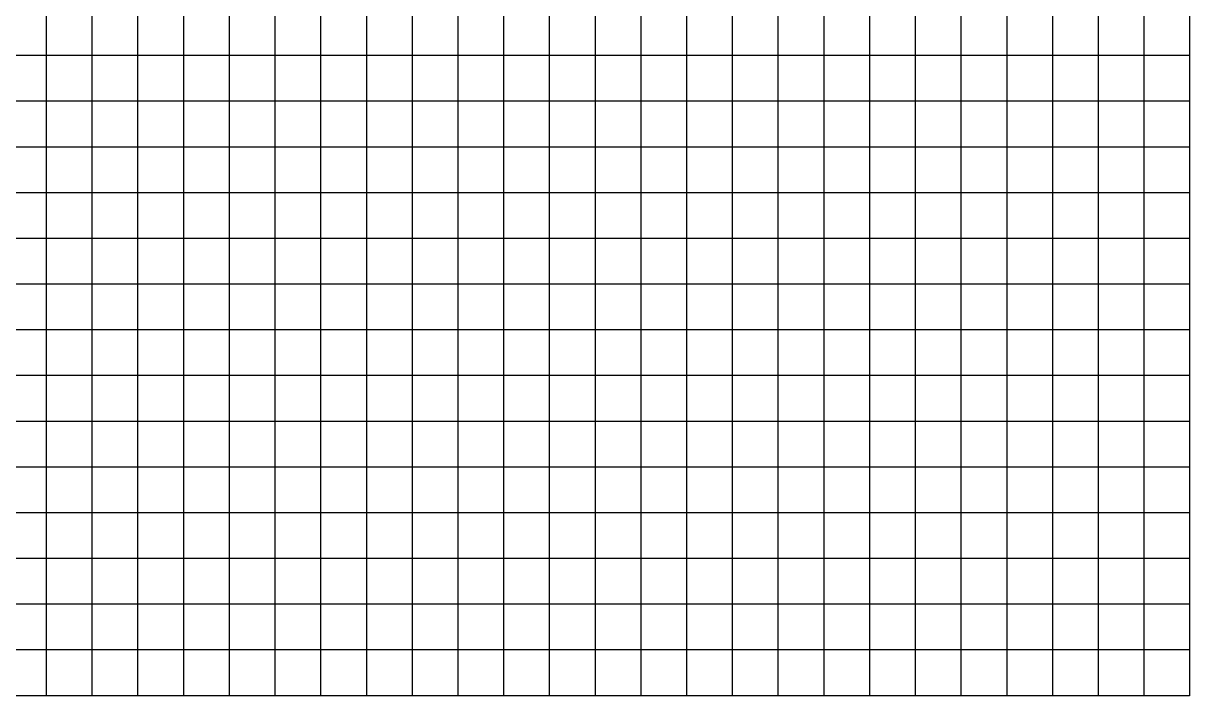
# Model space of a CAD drawing. Header units: millimetres. Extents: x 935 to 1185, y 918 to 1218.
# Drawn here: x 1057.6 to 1185.1, y 917.9 to 991.4 of the extents above; entities that cross this region are included whole.
import ezdxf

# ---------------------------------------------------------------- set-up
doc = ezdxf.new("R2010")
doc.units = ezdxf.units.MM
doc.layers.add('grid_5mm_NE', color=10, linetype='Continuous')

msp = doc.modelspace()

# ---------------------------------------------------------------- linework, layer by layer
at = {"layer": 'grid_5mm_NE', "color": 7}
for points in [[(1060.11, 992.91), (1060.11, 990.41), (1060.11, 987.91), (1060.11, 985.41), (1060.11, 982.91), (1060.11, 980.41), (1060.11, 977.91), (1060.11, 975.41), (1060.11, 972.91), (1060.11, 970.41), (1060.11, 967.91), (1060.11, 965.41), (1060.11, 962.91), (1060.11, 960.41), (1060.11, 957.91), (1060.11, 955.41), (1060.11, 952.91), (1060.11, 950.41), (1060.11, 947.91), (1060.11, 945.41), (1060.11, 942.91), (1060.11, 940.41), (1060.11, 937.91), (1060.11, 935.41), (1060.11, 932.91), (1060.11, 930.41), (1060.11, 927.91), (1060.11, 925.41), (1060.11, 922.91), (1060.11, 920.41), (1060.11, 917.91)], [(1065.11, 992.91), (1065.11, 990.41), (1065.11, 987.91), (1065.11, 985.41), (1065.11, 982.91), (1065.11, 980.41), (1065.11, 977.91), (1065.11, 975.41), (1065.11, 972.91), (1065.11, 970.41), (1065.11, 967.91), (1065.11, 965.41), (1065.11, 962.91), (1065.11, 960.41), (1065.11, 957.91), (1065.11, 955.41), (1065.11, 952.91), (1065.11, 950.41), (1065.11, 947.91), (1065.11, 945.41), (1065.11, 942.91), (1065.11, 940.41), (1065.11, 937.91), (1065.11, 935.41), (1065.11, 932.91), (1065.11, 930.41), (1065.11, 927.91), (1065.11, 925.41), (1065.11, 922.91), (1065.11, 920.41), (1065.11, 917.91)], [(1070.11, 992.91), (1070.11, 990.41), (1070.11, 987.91), (1070.11, 985.41), (1070.11, 982.91), (1070.11, 980.41), (1070.11, 977.91), (1070.11, 975.41), (1070.11, 972.91), (1070.11, 970.41), (1070.11, 967.91), (1070.11, 965.41), (1070.11, 962.91), (1070.11, 960.41), (1070.11, 957.91), (1070.11, 955.41), (1070.11, 952.91), (1070.11, 950.41), (1070.11, 947.91), (1070.11, 945.41), (1070.11, 942.91), (1070.11, 940.41), (1070.11, 937.91), (1070.11, 935.41), (1070.11, 932.91), (1070.11, 930.41), (1070.11, 927.91), (1070.11, 925.41), (1070.11, 922.91), (1070.11, 920.41), (1070.11, 917.91)], [(1075.11, 992.91), (1075.11, 990.41), (1075.11, 987.91), (1075.11, 985.41), (1075.11, 982.91), (1075.11, 980.41), (1075.11, 977.91), (1075.11, 975.41), (1075.11, 972.91), (1075.11, 970.41), (1075.11, 967.91), (1075.11, 965.41), (1075.11, 962.91), (1075.11, 960.41), (1075.11, 957.91), (1075.11, 955.41), (1075.11, 952.91), (1075.11, 950.41), (1075.11, 947.91), (1075.11, 945.41), (1075.11, 942.91), (1075.11, 940.41), (1075.11, 937.91), (1075.11, 935.41), (1075.11, 932.91), (1075.11, 930.41), (1075.11, 927.91), (1075.11, 925.41), (1075.11, 922.91), (1075.11, 920.41), (1075.11, 917.91)], [(1080.11, 992.91), (1080.11, 990.41), (1080.11, 987.91), (1080.11, 985.41), (1080.11, 982.91), (1080.11, 980.41), (1080.11, 977.91), (1080.11, 975.41), (1080.11, 972.91), (1080.11, 970.41), (1080.11, 967.91), (1080.11, 965.41), (1080.11, 962.91), (1080.11, 960.41), (1080.11, 957.91), (1080.11, 955.41), (1080.11, 952.91), (1080.11, 950.41), (1080.11, 947.91), (1080.11, 945.41), (1080.11, 942.91), (1080.11, 940.41), (1080.11, 937.91), (1080.11, 935.41), (1080.11, 932.91), (1080.11, 930.41), (1080.11, 927.91), (1080.11, 925.41), (1080.11, 922.91), (1080.11, 920.41), (1080.11, 917.91)], [(1085.11, 992.91), (1085.11, 990.41), (1085.11, 987.91), (1085.11, 985.41), (1085.11, 982.91), (1085.11, 980.41), (1085.11, 977.91), (1085.11, 975.41), (1085.11, 972.91), (1085.11, 970.41), (1085.11, 967.91), (1085.11, 965.41), (1085.11, 962.91), (1085.11, 960.41), (1085.11, 957.91), (1085.11, 955.41), (1085.11, 952.91), (1085.11, 950.41), (1085.11, 947.91), (1085.11, 945.41), (1085.11, 942.91), (1085.11, 940.41), (1085.11, 937.91), (1085.11, 935.41), (1085.11, 932.91), (1085.11, 930.41), (1085.11, 927.91), (1085.11, 925.41), (1085.11, 922.91), (1085.11, 920.41), (1085.11, 917.91)], [(1090.11, 992.91), (1090.11, 990.41), (1090.11, 987.91), (1090.11, 985.41), (1090.11, 982.91), (1090.11, 980.41), (1090.11, 977.91), (1090.11, 975.41), (1090.11, 972.91), (1090.11, 970.41), (1090.11, 967.91), (1090.11, 965.41), (1090.11, 962.91), (1090.11, 960.41), (1090.11, 957.91), (1090.11, 955.41), (1090.11, 952.91), (1090.11, 950.41), (1090.11, 947.91), (1090.11, 945.41), (1090.11, 942.91), (1090.11, 940.41), (1090.11, 937.91), (1090.11, 935.41), (1090.11, 932.91), (1090.11, 930.41), (1090.11, 927.91), (1090.11, 925.41), (1090.11, 922.91), (1090.11, 920.41), (1090.11, 917.91)], [(1095.11, 992.91), (1095.11, 990.41), (1095.11, 987.91), (1095.11, 985.41), (1095.11, 982.91), (1095.11, 980.41), (1095.11, 977.91), (1095.11, 975.41), (1095.11, 972.91), (1095.11, 970.41), (1095.11, 967.91), (1095.11, 965.41), (1095.11, 962.91), (1095.11, 960.41), (1095.11, 957.91), (1095.11, 955.41), (1095.11, 952.91), (1095.11, 950.41), (1095.11, 947.91), (1095.11, 945.41), (1095.11, 942.91), (1095.11, 940.41), (1095.11, 937.91), (1095.11, 935.41), (1095.11, 932.91), (1095.11, 930.41), (1095.11, 927.91), (1095.11, 925.41), (1095.11, 922.91), (1095.11, 920.41), (1095.11, 917.91)], [(1100.11, 992.91), (1100.11, 990.41), (1100.11, 987.91), (1100.11, 985.41), (1100.11, 982.91), (1100.11, 980.41), (1100.11, 977.91), (1100.11, 975.41), (1100.11, 972.91), (1100.11, 970.41), (1100.11, 967.91), (1100.11, 965.41), (1100.11, 962.91), (1100.11, 960.41), (1100.11, 957.91), (1100.11, 955.41), (1100.11, 952.91), (1100.11, 950.41), (1100.11, 947.91), (1100.11, 945.41), (1100.11, 942.91), (1100.11, 940.41), (1100.11, 937.91), (1100.11, 935.41), (1100.11, 932.91), (1100.11, 930.41), (1100.11, 927.91), (1100.11, 925.41), (1100.11, 922.91), (1100.11, 920.41), (1100.11, 917.91)], [(1105.11, 992.91), (1105.11, 990.41), (1105.11, 987.91), (1105.11, 985.41), (1105.11, 982.91), (1105.11, 980.41), (1105.11, 977.91), (1105.11, 975.41), (1105.11, 972.91), (1105.11, 970.41), (1105.11, 967.91), (1105.11, 965.41), (1105.11, 962.91), (1105.11, 960.41), (1105.11, 957.91), (1105.11, 955.41), (1105.11, 952.91), (1105.11, 950.41), (1105.11, 947.91), (1105.11, 945.41), (1105.11, 942.91), (1105.11, 940.41), (1105.11, 937.91), (1105.11, 935.41), (1105.11, 932.91), (1105.11, 930.41), (1105.11, 927.91), (1105.11, 925.41), (1105.11, 922.91), (1105.11, 920.41), (1105.11, 917.91)], [(1110.11, 992.91), (1110.11, 990.41), (1110.11, 987.91), (1110.11, 985.41), (1110.11, 982.91), (1110.11, 980.41), (1110.11, 977.91), (1110.11, 975.41), (1110.11, 972.91), (1110.11, 970.41), (1110.11, 967.91), (1110.11, 965.41), (1110.11, 962.91), (1110.11, 960.41), (1110.11, 957.91), (1110.11, 955.41), (1110.11, 952.91), (1110.11, 950.41), (1110.11, 947.91), (1110.11, 945.41), (1110.11, 942.91), (1110.11, 940.41), (1110.11, 937.91), (1110.11, 935.41), (1110.11, 932.91), (1110.11, 930.41), (1110.11, 927.91), (1110.11, 925.41), (1110.11, 922.91), (1110.11, 920.41), (1110.11, 917.91)], [(1115.11, 992.91), (1115.11, 990.41), (1115.11, 987.91), (1115.11, 985.41), (1115.11, 982.91), (1115.11, 980.41), (1115.11, 977.91), (1115.11, 975.41), (1115.11, 972.91), (1115.11, 970.41), (1115.11, 967.91), (1115.11, 965.41), (1115.11, 962.91), (1115.11, 960.41), (1115.11, 957.91), (1115.11, 955.41), (1115.11, 952.91), (1115.11, 950.41), (1115.11, 947.91), (1115.11, 945.41), (1115.11, 942.91), (1115.11, 940.41), (1115.11, 937.91), (1115.11, 935.41), (1115.11, 932.91), (1115.11, 930.41), (1115.11, 927.91), (1115.11, 925.41), (1115.11, 922.91), (1115.11, 920.41), (1115.11, 917.91)], [(1120.11, 992.91), (1120.11, 990.41), (1120.11, 987.91), (1120.11, 985.41), (1120.11, 982.91), (1120.11, 980.41), (1120.11, 977.91), (1120.11, 975.41), (1120.11, 972.91), (1120.11, 970.41), (1120.11, 967.91), (1120.11, 965.41), (1120.11, 962.91), (1120.11, 960.41), (1120.11, 957.91), (1120.11, 955.41), (1120.11, 952.91), (1120.11, 950.41), (1120.11, 947.91), (1120.11, 945.41), (1120.11, 942.91), (1120.11, 940.41), (1120.11, 937.91), (1120.11, 935.41), (1120.11, 932.91), (1120.11, 930.41), (1120.11, 927.91), (1120.11, 925.41), (1120.11, 922.91), (1120.11, 920.41), (1120.11, 917.91)], [(1125.11, 992.91), (1125.11, 990.41), (1125.11, 987.91), (1125.11, 985.41), (1125.11, 982.91), (1125.11, 980.41), (1125.11, 977.91), (1125.11, 975.41), (1125.11, 972.91), (1125.11, 970.41), (1125.11, 967.91), (1125.11, 965.41), (1125.11, 962.91), (1125.11, 960.41), (1125.11, 957.91), (1125.11, 955.41), (1125.11, 952.91), (1125.11, 950.41), (1125.11, 947.91), (1125.11, 945.41), (1125.11, 942.91), (1125.11, 940.41), (1125.11, 937.91), (1125.11, 935.41), (1125.11, 932.91), (1125.11, 930.41), (1125.11, 927.91), (1125.11, 925.41), (1125.11, 922.91), (1125.11, 920.41), (1125.11, 917.91)], [(1130.11, 992.91), (1130.11, 990.41), (1130.11, 987.91), (1130.11, 985.41), (1130.11, 982.91), (1130.11, 980.41), (1130.11, 977.91), (1130.11, 975.41), (1130.11, 972.91), (1130.11, 970.41), (1130.11, 967.91), (1130.11, 965.41), (1130.11, 962.91), (1130.11, 960.41), (1130.11, 957.91), (1130.11, 955.41), (1130.11, 952.91), (1130.11, 950.41), (1130.11, 947.91), (1130.11, 945.41), (1130.11, 942.91), (1130.11, 940.41), (1130.11, 937.91), (1130.11, 935.41), (1130.11, 932.91), (1130.11, 930.41), (1130.11, 927.91), (1130.11, 925.41), (1130.11, 922.91), (1130.11, 920.41), (1130.11, 917.91)], [(1135.11, 992.91), (1135.11, 990.41), (1135.11, 987.91), (1135.11, 985.41), (1135.11, 982.91), (1135.11, 980.41), (1135.11, 977.91), (1135.11, 975.41), (1135.11, 972.91), (1135.11, 970.41), (1135.11, 967.91), (1135.11, 965.41), (1135.11, 962.91), (1135.11, 960.41), (1135.11, 957.91), (1135.11, 955.41), (1135.11, 952.91), (1135.11, 950.41), (1135.11, 947.91), (1135.11, 945.41), (1135.11, 942.91), (1135.11, 940.41), (1135.11, 937.91), (1135.11, 935.41), (1135.11, 932.91), (1135.11, 930.41), (1135.11, 927.91), (1135.11, 925.41), (1135.11, 922.91), (1135.11, 920.41), (1135.11, 917.91)], [(1140.11, 992.91), (1140.11, 990.41), (1140.11, 987.91), (1140.11, 985.41), (1140.11, 982.91), (1140.11, 980.41), (1140.11, 977.91), (1140.11, 975.41), (1140.11, 972.91), (1140.11, 970.41), (1140.11, 967.91), (1140.11, 965.41), (1140.11, 962.91), (1140.11, 960.41), (1140.11, 957.91), (1140.11, 955.41), (1140.11, 952.91), (1140.11, 950.41), (1140.11, 947.91), (1140.11, 945.41), (1140.11, 942.91), (1140.11, 940.41), (1140.11, 937.91), (1140.11, 935.41), (1140.11, 932.91), (1140.11, 930.41), (1140.11, 927.91), (1140.11, 925.41), (1140.11, 922.91), (1140.11, 920.41), (1140.11, 917.91)], [(1145.11, 992.91), (1145.11, 990.41), (1145.11, 987.91), (1145.11, 985.41), (1145.11, 982.91), (1145.11, 980.41), (1145.11, 977.91), (1145.11, 975.41), (1145.11, 972.91), (1145.11, 970.41), (1145.11, 967.91), (1145.11, 965.41), (1145.11, 962.91), (1145.11, 960.41), (1145.11, 957.91), (1145.11, 955.41), (1145.11, 952.91), (1145.11, 950.41), (1145.11, 947.91), (1145.11, 945.41), (1145.11, 942.91), (1145.11, 940.41), (1145.11, 937.91), (1145.11, 935.41), (1145.11, 932.91), (1145.11, 930.41), (1145.11, 927.91), (1145.11, 925.41), (1145.11, 922.91), (1145.11, 920.41), (1145.11, 917.91)], [(1150.11, 992.91), (1150.11, 990.41), (1150.11, 987.91), (1150.11, 985.41), (1150.11, 982.91), (1150.11, 980.41), (1150.11, 977.91), (1150.11, 975.41), (1150.11, 972.91), (1150.11, 970.41), (1150.11, 967.91), (1150.11, 965.41), (1150.11, 962.91), (1150.11, 960.41), (1150.11, 957.91), (1150.11, 955.41), (1150.11, 952.91), (1150.11, 950.41), (1150.11, 947.91), (1150.11, 945.41), (1150.11, 942.91), (1150.11, 940.41), (1150.11, 937.91), (1150.11, 935.41), (1150.11, 932.91), (1150.11, 930.41), (1150.11, 927.91), (1150.11, 925.41), (1150.11, 922.91), (1150.11, 920.41), (1150.11, 917.91)], [(1155.11, 992.91), (1155.11, 990.41), (1155.11, 987.91), (1155.11, 985.41), (1155.11, 982.91), (1155.11, 980.41), (1155.11, 977.91), (1155.11, 975.41), (1155.11, 972.91), (1155.11, 970.41), (1155.11, 967.91), (1155.11, 965.41), (1155.11, 962.91), (1155.11, 960.41), (1155.11, 957.91), (1155.11, 955.41), (1155.11, 952.91), (1155.11, 950.41), (1155.11, 947.91), (1155.11, 945.41), (1155.11, 942.91), (1155.11, 940.41), (1155.11, 937.91), (1155.11, 935.41), (1155.11, 932.91), (1155.11, 930.41), (1155.11, 927.91), (1155.11, 925.41), (1155.11, 922.91), (1155.11, 920.41), (1155.11, 917.91)], [(1160.11, 992.91), (1160.11, 990.41), (1160.11, 987.91), (1160.11, 985.41), (1160.11, 982.91), (1160.11, 980.41), (1160.11, 977.91), (1160.11, 975.41), (1160.11, 972.91), (1160.11, 970.41), (1160.11, 967.91), (1160.11, 965.41), (1160.11, 962.91), (1160.11, 960.41), (1160.11, 957.91), (1160.11, 955.41), (1160.11, 952.91), (1160.11, 950.41), (1160.11, 947.91), (1160.11, 945.41), (1160.11, 942.91), (1160.11, 940.41), (1160.11, 937.91), (1160.11, 935.41), (1160.11, 932.91), (1160.11, 930.41), (1160.11, 927.91), (1160.11, 925.41), (1160.11, 922.91), (1160.11, 920.41), (1160.11, 917.91)], [(1165.11, 992.91), (1165.11, 990.41), (1165.11, 987.91), (1165.11, 985.41), (1165.11, 982.91), (1165.11, 980.41), (1165.11, 977.91), (1165.11, 975.41), (1165.11, 972.91), (1165.11, 970.41), (1165.11, 967.91), (1165.11, 965.41), (1165.11, 962.91), (1165.11, 960.41), (1165.11, 957.91), (1165.11, 955.41), (1165.11, 952.91), (1165.11, 950.41), (1165.11, 947.91), (1165.11, 945.41), (1165.11, 942.91), (1165.11, 940.41), (1165.11, 937.91), (1165.11, 935.41), (1165.11, 932.91), (1165.11, 930.41), (1165.11, 927.91), (1165.11, 925.41), (1165.11, 922.91), (1165.11, 920.41), (1165.11, 917.91)], [(1170.11, 992.91), (1170.11, 990.41), (1170.11, 987.91), (1170.11, 985.41), (1170.11, 982.91), (1170.11, 980.41), (1170.11, 977.91), (1170.11, 975.41), (1170.11, 972.91), (1170.11, 970.41), (1170.11, 967.91), (1170.11, 965.41), (1170.11, 962.91), (1170.11, 960.41), (1170.11, 957.91), (1170.11, 955.41), (1170.11, 952.91), (1170.11, 950.41), (1170.11, 947.91), (1170.11, 945.41), (1170.11, 942.91), (1170.11, 940.41), (1170.11, 937.91), (1170.11, 935.41), (1170.11, 932.91), (1170.11, 930.41), (1170.11, 927.91), (1170.11, 925.41), (1170.11, 922.91), (1170.11, 920.41), (1170.11, 917.91)], [(1175.11, 992.91), (1175.11, 990.41), (1175.11, 987.91), (1175.11, 985.41), (1175.11, 982.91), (1175.11, 980.41), (1175.11, 977.91), (1175.11, 975.41), (1175.11, 972.91), (1175.11, 970.41), (1175.11, 967.91), (1175.11, 965.41), (1175.11, 962.91), (1175.11, 960.41), (1175.11, 957.91), (1175.11, 955.41), (1175.11, 952.91), (1175.11, 950.41), (1175.11, 947.91), (1175.11, 945.41), (1175.11, 942.91), (1175.11, 940.41), (1175.11, 937.91), (1175.11, 935.41), (1175.11, 932.91), (1175.11, 930.41), (1175.11, 927.91), (1175.11, 925.41), (1175.11, 922.91), (1175.11, 920.41), (1175.11, 917.91)], [(1180.11, 992.91), (1180.11, 990.41), (1180.11, 987.91), (1180.11, 985.41), (1180.11, 982.91), (1180.11, 980.41), (1180.11, 977.91), (1180.11, 975.41), (1180.11, 972.91), (1180.11, 970.41), (1180.11, 967.91), (1180.11, 965.41), (1180.11, 962.91), (1180.11, 960.41), (1180.11, 957.91), (1180.11, 955.41), (1180.11, 952.91), (1180.11, 950.41), (1180.11, 947.91), (1180.11, 945.41), (1180.11, 942.91), (1180.11, 940.41), (1180.11, 937.91), (1180.11, 935.41), (1180.11, 932.91), (1180.11, 930.41), (1180.11, 927.91), (1180.11, 925.41), (1180.11, 922.91), (1180.11, 920.41), (1180.11, 917.91)], [(1185.11, 992.91), (1185.11, 990.41), (1185.11, 987.91), (1185.11, 985.41), (1185.11, 982.91), (1185.11, 980.41), (1185.11, 977.91), (1185.11, 975.41), (1185.11, 972.91), (1185.11, 970.41), (1185.11, 967.91), (1185.11, 965.41), (1185.11, 962.91), (1185.11, 960.41), (1185.11, 957.91), (1185.11, 955.41), (1185.11, 952.91), (1185.11, 950.41), (1185.11, 947.91), (1185.11, 945.41), (1185.11, 942.91), (1185.11, 940.41), (1185.11, 937.91), (1185.11, 935.41), (1185.11, 932.91), (1185.11, 930.41), (1185.11, 927.91), (1185.11, 925.41), (1185.11, 922.91), (1185.11, 920.41), (1185.11, 917.91)], [(1185.11, 987.91), (1182.61, 987.91), (1180.11, 987.91), (1177.61, 987.91), (1175.11, 987.91), (1172.61, 987.91), (1170.11, 987.91), (1167.61, 987.91), (1165.11, 987.91), (1162.61, 987.91), (1160.11, 987.91), (1157.61, 987.91), (1155.11, 987.91), (1152.61, 987.91), (1150.11, 987.91), (1147.61, 987.91), (1145.11, 987.91), (1142.61, 987.91), (1140.11, 987.91), (1137.61, 987.91), (1135.11, 987.91), (1132.61, 987.91), (1130.11, 987.91), (1127.61, 987.91), (1125.11, 987.91), (1122.61, 987.91), (1120.11, 987.91), (1117.61, 987.91), (1115.11, 987.91), (1112.61, 987.91), (1110.11, 987.91), (1107.61, 987.91), (1105.11, 987.91), (1102.61, 987.91), (1100.11, 987.91), (1097.61, 987.91), (1095.11, 987.91), (1092.61, 987.91), (1090.11, 987.91), (1087.61, 987.91), (1085.11, 987.91), (1082.61, 987.91), (1080.11, 987.91), (1077.61, 987.91), (1075.11, 987.91), (1072.61, 987.91), (1070.11, 987.91), (1067.61, 987.91), (1065.11, 987.91), (1062.61, 987.91), (1060.11, 987.91), (1057.61, 987.91), (1055.11, 987.91)], [(1185.11, 982.91), (1182.61, 982.91), (1180.11, 982.91), (1177.61, 982.91), (1175.11, 982.91), (1172.61, 982.91), (1170.11, 982.91), (1167.61, 982.91), (1165.11, 982.91), (1162.61, 982.91), (1160.11, 982.91), (1157.61, 982.91), (1155.11, 982.91), (1152.61, 982.91), (1150.11, 982.91), (1147.61, 982.91), (1145.11, 982.91), (1142.61, 982.91), (1140.11, 982.91), (1137.61, 982.91), (1135.11, 982.91), (1132.61, 982.91), (1130.11, 982.91), (1127.61, 982.91), (1125.11, 982.91), (1122.61, 982.91), (1120.11, 982.91), (1117.61, 982.91), (1115.11, 982.91), (1112.61, 982.91), (1110.11, 982.91), (1107.61, 982.91), (1105.11, 982.91), (1102.61, 982.91), (1100.11, 982.91), (1097.61, 982.91), (1095.11, 982.91), (1092.61, 982.91), (1090.11, 982.91), (1087.61, 982.91), (1085.11, 982.91), (1082.61, 982.91), (1080.11, 982.91), (1077.61, 982.91), (1075.11, 982.91), (1072.61, 982.91), (1070.11, 982.91), (1067.61, 982.91), (1065.11, 982.91), (1062.61, 982.91), (1060.11, 982.91), (1057.61, 982.91), (1055.11, 982.91)], [(1185.11, 977.91), (1182.61, 977.91), (1180.11, 977.91), (1177.61, 977.91), (1175.11, 977.91), (1172.61, 977.91), (1170.11, 977.91), (1167.61, 977.91), (1165.11, 977.91), (1162.61, 977.91), (1160.11, 977.91), (1157.61, 977.91), (1155.11, 977.91), (1152.61, 977.91), (1150.11, 977.91), (1147.61, 977.91), (1145.11, 977.91), (1142.61, 977.91), (1140.11, 977.91), (1137.61, 977.91), (1135.11, 977.91), (1132.61, 977.91), (1130.11, 977.91), (1127.61, 977.91), (1125.11, 977.91), (1122.61, 977.91), (1120.11, 977.91), (1117.61, 977.91), (1115.11, 977.91), (1112.61, 977.91), (1110.11, 977.91), (1107.61, 977.91), (1105.11, 977.91), (1102.61, 977.91), (1100.11, 977.91), (1097.61, 977.91), (1095.11, 977.91), (1092.61, 977.91), (1090.11, 977.91), (1087.61, 977.91), (1085.11, 977.91), (1082.61, 977.91), (1080.11, 977.91), (1077.61, 977.91), (1075.11, 977.91), (1072.61, 977.91), (1070.11, 977.91), (1067.61, 977.91), (1065.11, 977.91), (1062.61, 977.91), (1060.11, 977.91), (1057.61, 977.91), (1055.11, 977.91)], [(1185.11, 972.91), (1182.61, 972.91), (1180.11, 972.91), (1177.61, 972.91), (1175.11, 972.91), (1172.61, 972.91), (1170.11, 972.91), (1167.61, 972.91), (1165.11, 972.91), (1162.61, 972.91), (1160.11, 972.91), (1157.61, 972.91), (1155.11, 972.91), (1152.61, 972.91), (1150.11, 972.91), (1147.61, 972.91), (1145.11, 972.91), (1142.61, 972.91), (1140.11, 972.91), (1137.61, 972.91), (1135.11, 972.91), (1132.61, 972.91), (1130.11, 972.91), (1127.61, 972.91), (1125.11, 972.91), (1122.61, 972.91), (1120.11, 972.91), (1117.61, 972.91), (1115.11, 972.91), (1112.61, 972.91), (1110.11, 972.91), (1107.61, 972.91), (1105.11, 972.91), (1102.61, 972.91), (1100.11, 972.91), (1097.61, 972.91), (1095.11, 972.91), (1092.61, 972.91), (1090.11, 972.91), (1087.61, 972.91), (1085.11, 972.91), (1082.61, 972.91), (1080.11, 972.91), (1077.61, 972.91), (1075.11, 972.91), (1072.61, 972.91), (1070.11, 972.91), (1067.61, 972.91), (1065.11, 972.91), (1062.61, 972.91), (1060.11, 972.91), (1057.61, 972.91), (1055.11, 972.91)], [(1185.11, 967.91), (1182.61, 967.91), (1180.11, 967.91), (1177.61, 967.91), (1175.11, 967.91), (1172.61, 967.91), (1170.11, 967.91), (1167.61, 967.91), (1165.11, 967.91), (1162.61, 967.91), (1160.11, 967.91), (1157.61, 967.91), (1155.11, 967.91), (1152.61, 967.91), (1150.11, 967.91), (1147.61, 967.91), (1145.11, 967.91), (1142.61, 967.91), (1140.11, 967.91), (1137.61, 967.91), (1135.11, 967.91), (1132.61, 967.91), (1130.11, 967.91), (1127.61, 967.91), (1125.11, 967.91), (1122.61, 967.91), (1120.11, 967.91), (1117.61, 967.91), (1115.11, 967.91), (1112.61, 967.91), (1110.11, 967.91), (1107.61, 967.91), (1105.11, 967.91), (1102.61, 967.91), (1100.11, 967.91), (1097.61, 967.91), (1095.11, 967.91), (1092.61, 967.91), (1090.11, 967.91), (1087.61, 967.91), (1085.11, 967.91), (1082.61, 967.91), (1080.11, 967.91), (1077.61, 967.91), (1075.11, 967.91), (1072.61, 967.91), (1070.11, 967.91), (1067.61, 967.91), (1065.11, 967.91), (1062.61, 967.91), (1060.11, 967.91), (1057.61, 967.91), (1055.11, 967.91)], [(1185.11, 962.91), (1182.61, 962.91), (1180.11, 962.91), (1177.61, 962.91), (1175.11, 962.91), (1172.61, 962.91), (1170.11, 962.91), (1167.61, 962.91), (1165.11, 962.91), (1162.61, 962.91), (1160.11, 962.91), (1157.61, 962.91), (1155.11, 962.91), (1152.61, 962.91), (1150.11, 962.91), (1147.61, 962.91), (1145.11, 962.91), (1142.61, 962.91), (1140.11, 962.91), (1137.61, 962.91), (1135.11, 962.91), (1132.61, 962.91), (1130.11, 962.91), (1127.61, 962.91), (1125.11, 962.91), (1122.61, 962.91), (1120.11, 962.91), (1117.61, 962.91), (1115.11, 962.91), (1112.61, 962.91), (1110.11, 962.91), (1107.61, 962.91), (1105.11, 962.91), (1102.61, 962.91), (1100.11, 962.91), (1097.61, 962.91), (1095.11, 962.91), (1092.61, 962.91), (1090.11, 962.91), (1087.61, 962.91), (1085.11, 962.91), (1082.61, 962.91), (1080.11, 962.91), (1077.61, 962.91), (1075.11, 962.91), (1072.61, 962.91), (1070.11, 962.91), (1067.61, 962.91), (1065.11, 962.91), (1062.61, 962.91), (1060.11, 962.91), (1057.61, 962.91), (1055.11, 962.91)], [(1185.11, 957.91), (1182.61, 957.91), (1180.11, 957.91), (1177.61, 957.91), (1175.11, 957.91), (1172.61, 957.91), (1170.11, 957.91), (1167.61, 957.91), (1165.11, 957.91), (1162.61, 957.91), (1160.11, 957.91), (1157.61, 957.91), (1155.11, 957.91), (1152.61, 957.91), (1150.11, 957.91), (1147.61, 957.91), (1145.11, 957.91), (1142.61, 957.91), (1140.11, 957.91), (1137.61, 957.91), (1135.11, 957.91), (1132.61, 957.91), (1130.11, 957.91), (1127.61, 957.91), (1125.11, 957.91), (1122.61, 957.91), (1120.11, 957.91), (1117.61, 957.91), (1115.11, 957.91), (1112.61, 957.91), (1110.11, 957.91), (1107.61, 957.91), (1105.11, 957.91), (1102.61, 957.91), (1100.11, 957.91), (1097.61, 957.91), (1095.11, 957.91), (1092.61, 957.91), (1090.11, 957.91), (1087.61, 957.91), (1085.11, 957.91), (1082.61, 957.91), (1080.11, 957.91), (1077.61, 957.91), (1075.11, 957.91), (1072.61, 957.91), (1070.11, 957.91), (1067.61, 957.91), (1065.11, 957.91), (1062.61, 957.91), (1060.11, 957.91), (1057.61, 957.91), (1055.11, 957.91)], [(1185.11, 952.91), (1182.61, 952.91), (1180.11, 952.91), (1177.61, 952.91), (1175.11, 952.91), (1172.61, 952.91), (1170.11, 952.91), (1167.61, 952.91), (1165.11, 952.91), (1162.61, 952.91), (1160.11, 952.91), (1157.61, 952.91), (1155.11, 952.91), (1152.61, 952.91), (1150.11, 952.91), (1147.61, 952.91), (1145.11, 952.91), (1142.61, 952.91), (1140.11, 952.91), (1137.61, 952.91), (1135.11, 952.91), (1132.61, 952.91), (1130.11, 952.91), (1127.61, 952.91), (1125.11, 952.91), (1122.61, 952.91), (1120.11, 952.91), (1117.61, 952.91), (1115.11, 952.91), (1112.61, 952.91), (1110.11, 952.91), (1107.61, 952.91), (1105.11, 952.91), (1102.61, 952.91), (1100.11, 952.91), (1097.61, 952.91), (1095.11, 952.91), (1092.61, 952.91), (1090.11, 952.91), (1087.61, 952.91), (1085.11, 952.91), (1082.61, 952.91), (1080.11, 952.91), (1077.61, 952.91), (1075.11, 952.91), (1072.61, 952.91), (1070.11, 952.91), (1067.61, 952.91), (1065.11, 952.91), (1062.61, 952.91), (1060.11, 952.91), (1057.61, 952.91), (1055.11, 952.91)], [(1185.11, 947.91), (1182.61, 947.91), (1180.11, 947.91), (1177.61, 947.91), (1175.11, 947.91), (1172.61, 947.91), (1170.11, 947.91), (1167.61, 947.91), (1165.11, 947.91), (1162.61, 947.91), (1160.11, 947.91), (1157.61, 947.91), (1155.11, 947.91), (1152.61, 947.91), (1150.11, 947.91), (1147.61, 947.91), (1145.11, 947.91), (1142.61, 947.91), (1140.11, 947.91), (1137.61, 947.91), (1135.11, 947.91), (1132.61, 947.91), (1130.11, 947.91), (1127.61, 947.91), (1125.11, 947.91), (1122.61, 947.91), (1120.11, 947.91), (1117.61, 947.91), (1115.11, 947.91), (1112.61, 947.91), (1110.11, 947.91), (1107.61, 947.91), (1105.11, 947.91), (1102.61, 947.91), (1100.11, 947.91), (1097.61, 947.91), (1095.11, 947.91), (1092.61, 947.91), (1090.11, 947.91), (1087.61, 947.91), (1085.11, 947.91), (1082.61, 947.91), (1080.11, 947.91), (1077.61, 947.91), (1075.11, 947.91), (1072.61, 947.91), (1070.11, 947.91), (1067.61, 947.91), (1065.11, 947.91), (1062.61, 947.91), (1060.11, 947.91), (1057.61, 947.91), (1055.11, 947.91)], [(1185.11, 942.91), (1182.61, 942.91), (1180.11, 942.91), (1177.61, 942.91), (1175.11, 942.91), (1172.61, 942.91), (1170.11, 942.91), (1167.61, 942.91), (1165.11, 942.91), (1162.61, 942.91), (1160.11, 942.91), (1157.61, 942.91), (1155.11, 942.91), (1152.61, 942.91), (1150.11, 942.91), (1147.61, 942.91), (1145.11, 942.91), (1142.61, 942.91), (1140.11, 942.91), (1137.61, 942.91), (1135.11, 942.91), (1132.61, 942.91), (1130.11, 942.91), (1127.61, 942.91), (1125.11, 942.91), (1122.61, 942.91), (1120.11, 942.91), (1117.61, 942.91), (1115.11, 942.91), (1112.61, 942.91), (1110.11, 942.91), (1107.61, 942.91), (1105.11, 942.91), (1102.61, 942.91), (1100.11, 942.91), (1097.61, 942.91), (1095.11, 942.91), (1092.61, 942.91), (1090.11, 942.91), (1087.61, 942.91), (1085.11, 942.91), (1082.61, 942.91), (1080.11, 942.91), (1077.61, 942.91), (1075.11, 942.91), (1072.61, 942.91), (1070.11, 942.91), (1067.61, 942.91), (1065.11, 942.91), (1062.61, 942.91), (1060.11, 942.91), (1057.61, 942.91), (1055.11, 942.91)], [(1185.11, 937.91), (1182.61, 937.91), (1180.11, 937.91), (1177.61, 937.91), (1175.11, 937.91), (1172.61, 937.91), (1170.11, 937.91), (1167.61, 937.91), (1165.11, 937.91), (1162.61, 937.91), (1160.11, 937.91), (1157.61, 937.91), (1155.11, 937.91), (1152.61, 937.91), (1150.11, 937.91), (1147.61, 937.91), (1145.11, 937.91), (1142.61, 937.91), (1140.11, 937.91), (1137.61, 937.91), (1135.11, 937.91), (1132.61, 937.91), (1130.11, 937.91), (1127.61, 937.91), (1125.11, 937.91), (1122.61, 937.91), (1120.11, 937.91), (1117.61, 937.91), (1115.11, 937.91), (1112.61, 937.91), (1110.11, 937.91), (1107.61, 937.91), (1105.11, 937.91), (1102.61, 937.91), (1100.11, 937.91), (1097.61, 937.91), (1095.11, 937.91), (1092.61, 937.91), (1090.11, 937.91), (1087.61, 937.91), (1085.11, 937.91), (1082.61, 937.91), (1080.11, 937.91), (1077.61, 937.91), (1075.11, 937.91), (1072.61, 937.91), (1070.11, 937.91), (1067.61, 937.91), (1065.11, 937.91), (1062.61, 937.91), (1060.11, 937.91), (1057.61, 937.91), (1055.11, 937.91)], [(1185.11, 932.91), (1182.61, 932.91), (1180.11, 932.91), (1177.61, 932.91), (1175.11, 932.91), (1172.61, 932.91), (1170.11, 932.91), (1167.61, 932.91), (1165.11, 932.91), (1162.61, 932.91), (1160.11, 932.91), (1157.61, 932.91), (1155.11, 932.91), (1152.61, 932.91), (1150.11, 932.91), (1147.61, 932.91), (1145.11, 932.91), (1142.61, 932.91), (1140.11, 932.91), (1137.61, 932.91), (1135.11, 932.91), (1132.61, 932.91), (1130.11, 932.91), (1127.61, 932.91), (1125.11, 932.91), (1122.61, 932.91), (1120.11, 932.91), (1117.61, 932.91), (1115.11, 932.91), (1112.61, 932.91), (1110.11, 932.91), (1107.61, 932.91), (1105.11, 932.91), (1102.61, 932.91), (1100.11, 932.91), (1097.61, 932.91), (1095.11, 932.91), (1092.61, 932.91), (1090.11, 932.91), (1087.61, 932.91), (1085.11, 932.91), (1082.61, 932.91), (1080.11, 932.91), (1077.61, 932.91), (1075.11, 932.91), (1072.61, 932.91), (1070.11, 932.91), (1067.61, 932.91), (1065.11, 932.91), (1062.61, 932.91), (1060.11, 932.91), (1057.61, 932.91), (1055.11, 932.91)], [(1185.11, 927.91), (1182.61, 927.91), (1180.11, 927.91), (1177.61, 927.91), (1175.11, 927.91), (1172.61, 927.91), (1170.11, 927.91), (1167.61, 927.91), (1165.11, 927.91), (1162.61, 927.91), (1160.11, 927.91), (1157.61, 927.91), (1155.11, 927.91), (1152.61, 927.91), (1150.11, 927.91), (1147.61, 927.91), (1145.11, 927.91), (1142.61, 927.91), (1140.11, 927.91), (1137.61, 927.91), (1135.11, 927.91), (1132.61, 927.91), (1130.11, 927.91), (1127.61, 927.91), (1125.11, 927.91), (1122.61, 927.91), (1120.11, 927.91), (1117.61, 927.91), (1115.11, 927.91), (1112.61, 927.91), (1110.11, 927.91), (1107.61, 927.91), (1105.11, 927.91), (1102.61, 927.91), (1100.11, 927.91), (1097.61, 927.91), (1095.11, 927.91), (1092.61, 927.91), (1090.11, 927.91), (1087.61, 927.91), (1085.11, 927.91), (1082.61, 927.91), (1080.11, 927.91), (1077.61, 927.91), (1075.11, 927.91), (1072.61, 927.91), (1070.11, 927.91), (1067.61, 927.91), (1065.11, 927.91), (1062.61, 927.91), (1060.11, 927.91), (1057.61, 927.91), (1055.11, 927.91)], [(1185.11, 922.91), (1182.61, 922.91), (1180.11, 922.91), (1177.61, 922.91), (1175.11, 922.91), (1172.61, 922.91), (1170.11, 922.91), (1167.61, 922.91), (1165.11, 922.91), (1162.61, 922.91), (1160.11, 922.91), (1157.61, 922.91), (1155.11, 922.91), (1152.61, 922.91), (1150.11, 922.91), (1147.61, 922.91), (1145.11, 922.91), (1142.61, 922.91), (1140.11, 922.91), (1137.61, 922.91), (1135.11, 922.91), (1132.61, 922.91), (1130.11, 922.91), (1127.61, 922.91), (1125.11, 922.91), (1122.61, 922.91), (1120.11, 922.91), (1117.61, 922.91), (1115.11, 922.91), (1112.61, 922.91), (1110.11, 922.91), (1107.61, 922.91), (1105.11, 922.91), (1102.61, 922.91), (1100.11, 922.91), (1097.61, 922.91), (1095.11, 922.91), (1092.61, 922.91), (1090.11, 922.91), (1087.61, 922.91), (1085.11, 922.91), (1082.61, 922.91), (1080.11, 922.91), (1077.61, 922.91), (1075.11, 922.91), (1072.61, 922.91), (1070.11, 922.91), (1067.61, 922.91), (1065.11, 922.91), (1062.61, 922.91), (1060.11, 922.91), (1057.61, 922.91), (1055.11, 922.91)], [(1185.11, 917.91), (1182.61, 917.91), (1180.11, 917.91), (1177.61, 917.91), (1175.11, 917.91), (1172.61, 917.91), (1170.11, 917.91), (1167.61, 917.91), (1165.11, 917.91), (1162.61, 917.91), (1160.11, 917.91), (1157.61, 917.91), (1155.11, 917.91), (1152.61, 917.91), (1150.11, 917.91), (1147.61, 917.91), (1145.11, 917.91), (1142.61, 917.91), (1140.11, 917.91), (1137.61, 917.91), (1135.11, 917.91), (1132.61, 917.91), (1130.11, 917.91), (1127.61, 917.91), (1125.11, 917.91), (1122.61, 917.91), (1120.11, 917.91), (1117.61, 917.91), (1115.11, 917.91), (1112.61, 917.91), (1110.11, 917.91), (1107.61, 917.91), (1105.11, 917.91), (1102.61, 917.91), (1100.11, 917.91), (1097.61, 917.91), (1095.11, 917.91), (1092.61, 917.91), (1090.11, 917.91), (1087.61, 917.91), (1085.11, 917.91), (1082.61, 917.91), (1080.11, 917.91), (1077.61, 917.91), (1075.11, 917.91), (1072.61, 917.91), (1070.11, 917.91), (1067.61, 917.91), (1065.11, 917.91), (1062.61, 917.91), (1060.11, 917.91), (1057.61, 917.91), (1055.11, 917.91)]]:
    msp.add_lwpolyline(points, dxfattribs=at)

doc.saveas('drawing.dxf')
